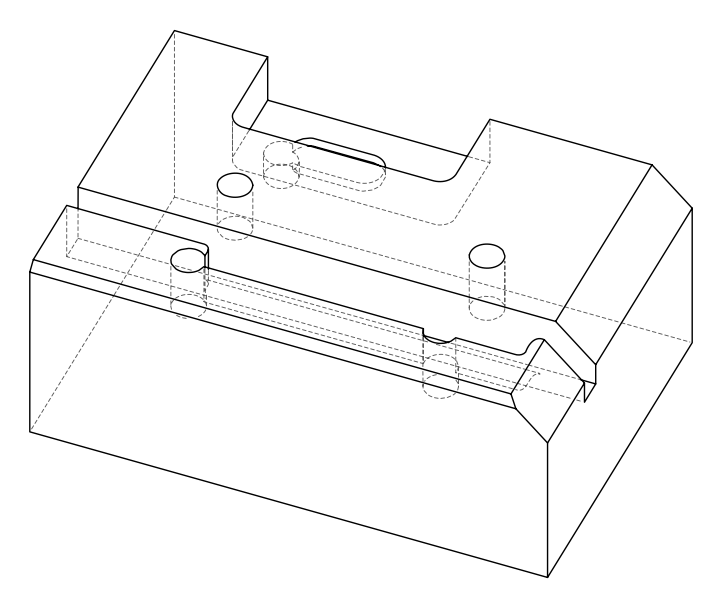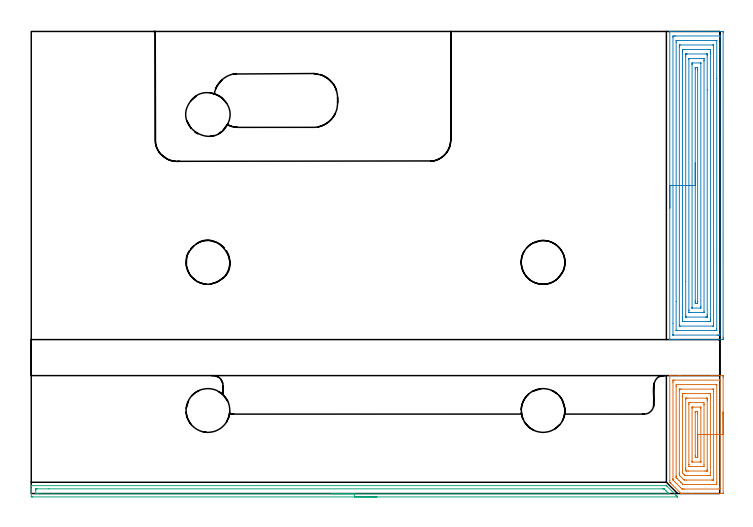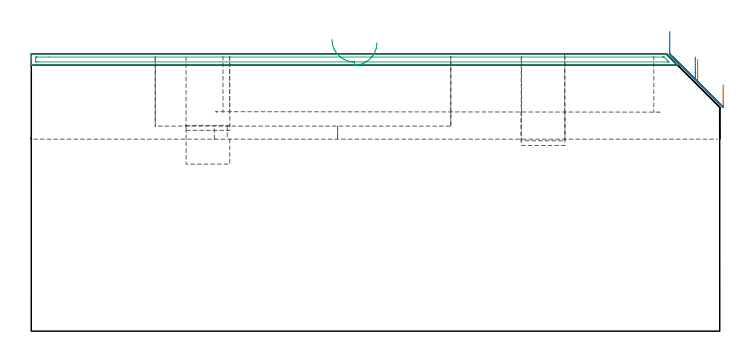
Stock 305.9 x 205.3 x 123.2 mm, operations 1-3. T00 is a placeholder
(PLAN: 14 operations, 7 tool changes, 154.8 min)
(1 AREA_MILL | FG_CHAMFER_SURFACE | UGT0205_001 | 4.03 min | 17022 mm3)
(2 AREA_MILL_1 | FG_CHAMFER_SURFACE_1 | UGT0205_001 | 10.15 min | 40128 mm3)
(3 AREA_MILL_2 | FG_CHAMFER_SURFACE_2 | UGT0205_001 | 4.74 min | 3551 mm3)
(4 MILL_OPEN_POCKET | POCKET_OPEN | NXT0201_009 | Follow Part, ap 2, ae 75% | 119.11 min | 418140 mm3)
(5 MILL_OPEN_POCKET_1 | POCKET_OPEN_1 | NXT0201_012 | Follow Part, ap 4, ae 75% | 1.21 min | 14611 mm3)
(6 MILL_SLOT | SLOT_PARTIAL_RECTANGULAR | NXT0201_012 | Follow Part, ap 4, ae 75% | 5.15 min | 39175 mm3)
(7 MILL_RECTANGULAR_SLOT | SLOT_RECTANGULAR | NXT0201_011 | Follow Part, ap 3, ae 75% | 6.76 min | 58748 mm3)
(8 MILL_BLIND_HOLE_FROM_SOLID_MATERIAL | STEP1POCKET | NXT0201_012 | Spiral | 0.52 min | 9652 mm3)
(9 MILL_BLIND_HOLE_FROM_SOLID_MATERIAL_1 | STEP1POCKET_1 | NXT0201_012 | Spiral | 0.59 min | 7385 mm3)
(10 MILL_BLIND_HOLE_FROM_SOLID_MATERIAL_2 | STEP1POCKET_2 | NXT0201_012 | Spiral | 0.46 min | 1780 mm3)
(11 MILL_BLIND_HOLE_FROM_SOLID_MATERIAL_3 | STEP1POCKET_3 | NXT0201_012 | Spiral | 0.52 min | 3749 mm3)
(12 SPOT_DRILL | STEP1POCKET_4 | NXT0321_9005460120000 | 0.06 min | 182 mm3)
(13 DRILL_BLIND_HOLE_INTO_CENTER | STEP1POCKET_4 | NXT0301_128 | 0.08 min | 1522 mm3)
(14 MILL_ROUGH_BLIND_HOLE_CONTOUR | STEP1POCKET_4 | NXT0201_009 | Spiral | 1.47 min | 2857 mm3)
(TOOL UGT0205_001 | Chamfer Mill 20 x 3 x 45 deg. | D20 FL50 Z2)
(TOOL NXT0201_009 | ENDMILL 8mm [2P460-0800-NA 1630] | D8 FL26 Z6)
(TOOL NXT0201_012 | ENDMILL 16mm [2P460-1600-NA 1630] | D16 FL38 Z6)
(TOOL NXT0201_011 | ENDMILL 12mm [2P460-1200-NA 1630] | D12 FL38 Z6)
(TOOL NXT0321_9005460120000 | NC Spot Drill, 142deg, 12mm, Carbide, Uncoated | D12 PA142 FL30 Z2)
(TOOL NXT0301_128 | Carbide Drill 12mm [861.1-1200-036A1-GP GC34] | D12 PA150 FL37.4 Z2)
(OP 1 AREA_MILL)
G17 G21 G94 G90
T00 M6
G54
G17 G0 G90 X307.4 Y36.2 S1061 M3
G43 Z133.2 H0
Z109.5
G94 G1 Y36.162 Z108.628 F250.
Y36.048 Z107.764
Y35.859 Z106.912
Y35.597 Z106.08
Y35.263 Z105.274
Y34.86 Z104.5
Y34.392 Z103.764
Y33.86 Z103.072
Y33.271 Z102.429
Y32.628 Z101.84
Y31.936 Z101.308
Y31.2 Z100.84
Y30.426 Z100.437
Y29.62 Z100.103
Y28.788 Z99.841
Y27.937 Z99.652
Y27.072 Z99.538
Y26.2 Z99.5
Y0.512
X307.394 Y0.043 Z99.503
X307.391 Y0.01 Z99.505
X307.351 Y0. Z99.545
X293.792 Z113.102
X293.05 Z113.849
X292.912 Z113.986
X289.093 Z117.805
X288.79 Z118.106
X288.7 Y0.01 Z118.196
X288.666 Y0.031 Z118.229
X284.12 Y4.579 Z122.778
X283.761 Y4.941 Z123.138
X283.707 Y4.999 Z123.192
X283.7 Y5.827 Z123.2
Y52.331
X283.705 Y52.39 Z123.192
X283.831 Y52.4 Z123.067
X287.775 Z119.124
X288.516 Z118.377
X302.491 Z104.405
X306.101 Z100.795
X306.472 Z100.424
X306.98 Y52.396 Z99.916
X307.391 Y52.391 Z99.505
X307.394 Y52.305 Z99.503
X307.399 Y51.888 Z99.501
X307.4 Y51.465 Z99.5
Y26.2
X305.986 Z100.914
Y3.17
X305.985 Y2.401 Z100.915
X305.983 Y2.284 Z100.917
X305.979 Y2.092 Z100.921
X305.966 Y2.01 Z100.934
X305.784 Y2.006 Z101.116
X305.502 Y2.001 Z101.398
X290.275 Z116.625
X289.674 Y2.003 Z117.226
X289.395 Y2.01 Z117.505
X289.134 Y2.028 Z117.766
X288.869 Y2.284 Z118.031
X288.516 Y2.634 Z118.384
X287.98 Y3.17 Z118.92
X286.208 Y4.941 Z120.692
X285.879 Y5.271 Z121.021
X285.326 Y5.827 Z121.574
X285.14 Y6.022 Z121.76
X285.121 Y6.048 Z121.779
X285.118 Y6.068 Z121.782
X285.116 Y6.116 Z121.784
X285.115 Y6.212 Z121.785
X285.114 Y6.597 Z121.786
Y49.23
X285.115 Y49.999 Z121.785
X285.117 Y50.116 Z121.783
X285.121 Y50.308 Z121.779
X285.133 Y50.39 Z121.767
X285.315 Y50.394 Z121.585
X285.598 Y50.399 Z121.302
X305.82 Z101.08
X305.927 Y50.395 Z100.973
X305.969 Y50.39 Z100.931
X305.979 Y50.387 Z100.921
X305.981 Y50.371 Z100.919
X305.984 Y50.325 Z100.916
X305.986 Y50.232 Z100.914
Y50.116
Y26.2
X304.572 Z102.328
X304.571 Y4.941 Z102.329
X304.57 Y4.711 Z102.33
X304.564 Y4.055 Z102.336
X304.556 Y4.01 Z102.344
X304.452 Y4.003 Z102.448
X304.397 Y4. Z102.503
X290.328 Y4.001 Z116.572
X290.275 Y4.004 Z116.625
X289.556 Y4.055 Z117.344
X289.395 Y4.211 Z117.505
X288.658 Y4.941 Z118.242
X288.516 Y5.083 Z118.384
X287.772 Y5.827 Z119.128
X286.887 Y6.713 Z120.013
X286.758 Y6.844 Z120.142
X286.574 Y7.037 Z120.326
X286.535 Y7.094 Z120.365
X286.532 Y7.213 Z120.368
X286.53 Y7.367 Z120.37
X286.529 Y7.598 Z120.371
X286.528 Y7.83 Z120.372
X286.529 Y47.459 Z120.371
X286.53 Y47.689 Z120.37
X286.536 Y48.345 Z120.364
X286.544 Y48.39 Z120.356
X286.648 Y48.397 Z120.252
X286.703 Y48.4 Z120.197
X304.342 Z102.558
X304.397 Y48.399 Z102.503
X304.507 Y48.393 Z102.393
X304.566 Y48.388 Z102.334
X304.568 Y48.376 Z102.332
X304.57 Y48.345 Z102.33
X304.571 Y48.114 Z102.329
X304.572 Y26.2 Z102.328
X303.157 Z103.743
Y6.713
X303.156 Y6.136 Z103.744
X303.153 Y6.053 Z103.747
X303.151 Y6.011 Z103.749
X303.114 Y6.008 Z103.786
X302.937 Y6.003 Z103.963
X302.584 Y6. Z104.316
X302.412 Z104.488
X290.981 Y6.001 Z115.919
X290.275 Y6.013 Z116.625
X290.075 Y6.028 Z116.825
X289.395 Y6.657 Z117.505
X289.337 Y6.713 Z117.563
X288.516 Y7.534 Z118.384
X288.454 Y7.598 Z118.446
X287.95 Y8.169 Z118.95
X287.947 Y8.484 Z118.953
X287.943 Y9.062 Z118.957
Y45.687
X287.944 Y46.264 Z118.956
X287.947 Y46.347 Z118.953
X287.949 Y46.389 Z118.951
X287.986 Y46.392 Z118.914
X288.163 Y46.397 Z118.737
X288.516 Y46.4 Z118.384
X288.688 Z118.212
X302.756 Z104.144
X302.992 Y46.395 Z103.908
X303.11 Y46.39 Z103.79
X303.151 Y46.379 Z103.749
X303.152 Y46.346 Z103.748
X303.156 Y45.996 Z103.744
X303.157 Y45.687 Z103.743
Y45.109
Y26.2
X301.743 Z105.157
Y9.37
X301.741 Y8.484 Z105.159
X301.74 Y8.449 Z105.16
X301.705 Y8.01 Z105.195
X301.303 Y8.003 Z105.597
X300.825 Y8.001 Z106.075
X300.427 Y8. Z106.473
X291.634 Z115.266
X291.154 Y8.003 Z115.746
X290.746 Y8.009 Z116.154
X290.509 Y8.026 Z116.391
X290.275 Y8.242 Z116.625
X290.021 Y8.484 Z116.879
X289.395 Y9.115 Z117.505
X289.363 Y9.37 Z117.537
X289.36 Y9.406 Z117.54
X289.357 Y10.256 Z117.543
Y10.295
Y43.03
X289.359 Y43.916 Z117.541
X289.36 Y43.951 Z117.54
X289.395 Y44.39 Z117.505
X289.797 Y44.397 Z117.103
X290.275 Y44.399 Z116.625
X290.673 Y44.4 Z116.227
X300.825 Y44.399 Z106.075
X301.226 Y44.398 Z105.674
X301.705 Y44.39 Z105.195
X301.74 Y43.916 Z105.16
X301.741 Y43.879 Z105.159
X301.743 Y43.03 Z105.157
Y26.2
X300.329 Z106.571
X300.328 Y10.756 Z106.572
X300.326 Y10.256 Z106.574
X300.324 Y10.064 Z106.576
X300.322 Y10.023 Z106.578
X300.284 Y10.01 Z106.616
X300.196 Y10.004 Z106.704
X299.946 Y10.001 Z106.954
X299.321 Y10. Z107.579
X292.033 Y10.001 Z114.867
X291.404 Y10.003 Z115.496
X291.154 Y10.01 Z115.746
X290.927 Y10.035 Z115.973
X290.812 Y10.147 Z116.088
X290.785 Y10.175 Z116.115
X290.778 Y10.203 Z116.122
X290.776 Y10.256 Z116.124
X290.772 Y10.64 Z116.128
X290.771 Y11.142 Z116.129
Y11.527
X290.772 Y41.644 Z116.128
X290.774 Y42.144 Z116.126
X290.776 Y42.336 Z116.124
X290.778 Y42.377 Z116.122
X290.816 Y42.39 Z116.084
X290.904 Y42.396 Z115.996
X291.154 Y42.399 Z115.746
X291.779 Y42.4 Z115.121
X299.946 Y42.399 Z106.954
X300.2 Y42.397 Z106.7
X300.272 Y42.394 Z106.628
X300.313 Y42.39 Z106.587
X300.322 Y42.372 Z106.578
X300.325 Y42.273 Z106.575
X300.327 Y42.144 Z106.573
X300.329 Y41.759 Z106.571
Y41.258
Y26.2
X298.915 Z107.985
X298.914 Y12.913 Z107.986
X298.911 Y12.185 Z107.989
X298.908 Y12.027 Z107.992
X298.214 Y12.001 Z108.686
X298.188 Y12. Z108.712
X292.912 Y12.001 Z113.988
X292.192 Y12.027 Z114.708
X292.186 Y12.759 Z114.714
Y12.913
Y39.487
X292.189 Y40.215 Z114.711
X292.192 Y40.373 Z114.708
X292.886 Y40.399 Z114.014
X292.912 Y40.4 Z113.988
X298.188 Y40.399 Z108.712
X298.908 Y40.373 Z107.992
X298.914 Y39.641 Z107.986
Y39.487
X298.915 Y26.2 Z107.985
X297.5 Z109.4
Y14.298
Y14.169
X297.497 Y14.066 Z109.403
X297.493 Y14.009 Z109.407
X297.478 Y14.006 Z109.422
X297.308 Y14.002 Z109.592
X297.109 Y14. Z109.791
X293.695 Y14.001 Z113.205
X293.635 Y14.005 Z113.265
X293.608 Y14.009 Z113.292
X293.605 Y14.105 Z113.295
X293.6 Y14.491 Z113.3
Y37.715
Y38.102
Y38.231
X293.603 Y38.334 Z113.297
X293.607 Y38.391 Z113.293
X293.622 Y38.394 Z113.278
X293.792 Y38.398 Z113.108
X293.991 Y38.4 Z112.909
X297.406 Y38.399 Z109.494
X297.465 Y38.395 Z109.435
X297.492 Y38.391 Z109.408
X297.495 Y38.295 Z109.405
X297.5 Y37.909 Z109.4
Y26.2
X296.086 Z110.814
Y16.186
X296.084 Y16.051 Z110.816
X296.082 Y16.019 Z110.818
X296.08 Y16.01 Z110.82
X296.067 Y16.007 Z110.833
X296.001 Y16.002 Z110.899
X295.55 Z111.35
X295.12 Y16.004 Z111.78
X295.03 Y16.01 Z111.87
X295.021 Y16.104 Z111.879
X295.017 Y16.456 Z111.883
X295.014 Y16.996 Z111.886
Y36.214
X295.016 Y36.349 Z111.884
X295.018 Y36.381 Z111.882
X295.02 Y36.39 Z111.88
X295.033 Y36.393 Z111.867
X295.099 Y36.398 Z111.801
X295.55 Z111.35
X295.98 Y36.396 Z110.92
X296.07 Y36.39 Z110.83
X296.079 Y36.296 Z110.821
X296.083 Y35.944 Z110.817
X296.086 Y35.404 Z110.814
Y26.2
Y25.328 Z110.852
Y24.464 Z110.966
Y23.612 Z111.155
Y22.78 Z111.417
Y21.974 Z111.751
Y21.2 Z112.154
Y20.464 Z112.622
Y19.772 Z113.153
Y19.129 Z113.743
Y18.54 Z114.386
Y18.009 Z115.078
Y17.54 Z115.814
Y17.137 Z116.588
Y16.803 Z117.394
Y16.541 Z118.226
Y16.352 Z119.077
Y16.238 Z119.942
Y16.2 Z120.814
G0 Z133.2
M5
M2
(OP 2 AREA_MILL_1)
G17 G21 G94 G90
T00 M6
G54
G17 G0 G90 X283.7 Y126.85 S1061 M3
G43 Z133.2 H0
G94 G1 Y126.888 Z132.328 F250.
Y127.002 Z131.463
Y127.191 Z130.612
Y127.453 Z129.78
Y127.787 Z128.974
Y128.19 Z128.2
Y128.658 Z127.464
Y129.19 Z126.772
Y129.779 Z126.129
Y130.422 Z125.539
Y131.114 Z125.008
Y131.85 Z124.54
Y132.624 Z124.137
Y133.43 Z123.803
Y134.262 Z123.541
Y135.114 Z123.352
Y135.978 Z123.238
Y136.85 Z123.2
Y205.138
X283.706 Y205.29 Z123.193
X284.005 Y205.3 Z122.894
X284.361 Z122.538
X284.999 Z121.895
X286.198 Z120.699
X286.758 Z120.136
X295.56 Z111.337
X306.98 Z99.917
X307.263 Y205.297 Z99.634
X307.392 Y205.29 Z99.505
X307.399 Y205.159 Z99.499
X307.4 Y204.692 Z99.5
Y69.474
X307.399 Y69.008 Z99.501
X307.395 Y68.586 Z99.503
X307.392 Y68.41 Z99.506
X306.98 Y68.4 Z99.917
X287.357 Z119.538
X286.758 Z120.136
X286.198 Z120.699
X285.879 Z121.017
X285.318 Z121.578
X284.999 Z121.895
X284.005 Z122.895
X283.789 Y68.405 Z123.111
X283.707 Y68.41 Z123.193
X283.7 Y68.562 Z123.2
Y136.85
X285.114 Z121.786
X285.115 Y202.789 Z121.785
X285.116 Y202.906 Z121.784
X285.121 Y203.285 Z121.779
X285.495 Y203.295 Z121.405
X285.879 Y203.298 Z121.021
X286.37 Y203.3 Z120.53
X305.904 Y203.299 Z100.996
X305.933 Y203.297 Z100.967
X305.963 Y203.292 Z100.937
X305.979 Y203.287 Z100.921
X305.98 Y203.264 Z100.92
X305.985 Y203.024 Z100.915
X305.986 Y198.058 Z100.914
X305.985 Y70.911 Z100.915
X305.984 Y70.794 Z100.916
X305.979 Y70.415 Z100.921
X305.605 Y70.404 Z101.295
X305.221 Y70.402 Z101.679
X304.73 Y70.4 Z102.17
X285.196 Y70.401 Z121.704
X285.167 Y70.403 Z121.733
X285.137 Y70.408 Z121.763
X285.121 Y70.413 Z121.779
X285.12 Y70.436 Z121.78
X285.115 Y70.676 Z121.785
X285.114 Y75.65 Z121.786
Y136.85
X286.529 Z120.371
Y200.461
X286.531 Y201.121 Z120.369
X286.533 Y201.237 Z120.367
X286.535 Y201.286 Z120.365
X286.588 Y201.294 Z120.312
X286.758 Y201.297 Z120.142
X287.461 Y201.3 Z119.439
X287.637 Z119.263
X304.166 Z102.734
X304.342 Y201.297 Z102.558
X304.518 Y201.292 Z102.382
X304.563 Y201.29 Z102.337
X304.566 Y201.259 Z102.334
X304.569 Y201.199 Z102.331
X304.571 Y201.121 Z102.329
X304.572 Y184.384 Z102.328
X304.571 Y73.239 Z102.329
X304.569 Y72.579 Z102.331
X304.567 Y72.463 Z102.333
X304.565 Y72.414 Z102.335
X304.512 Y72.406 Z102.388
X304.342 Y72.403 Z102.558
X303.639 Y72.4 Z103.261
X303.463 Z103.437
X286.934 Z119.966
X286.758 Y72.403 Z120.142
X286.582 Y72.408 Z120.318
X286.538 Y72.41 Z120.362
X286.534 Y72.441 Z120.366
X286.531 Y72.501 Z120.369
X286.529 Y72.579 Z120.371
X286.528 Y85.355 Z120.372
X286.529 Y136.85 Z120.371
X287.943 Z118.957
Y198.443
X287.945 Y199.023 Z118.955
X287.948 Y199.219 Z118.952
X287.949 Y199.282 Z118.951
X287.99 Y199.29 Z118.91
X288.094 Y199.293 Z118.806
X288.516 Y199.3 Z118.384
X302.619 Z104.281
X303.008 Y199.296 Z103.892
X303.105 Y199.293 Z103.795
X303.147 Y199.29 Z103.753
X303.15 Y199.26 Z103.75
X303.153 Y199.171 Z103.747
X303.157 Y198.754 Z103.743
Y75.257
X303.155 Y74.677 Z103.745
X303.152 Y74.481 Z103.748
X303.151 Y74.419 Z103.749
X303.111 Y74.41 Z103.789
X303.006 Y74.407 Z103.894
X302.584 Y74.4 Z104.316
X288.481 Z118.419
X288.092 Y74.404 Z118.808
X287.996 Y74.407 Z118.904
X287.953 Y74.41 Z118.947
X287.95 Y74.44 Z118.95
X287.947 Y74.529 Z118.953
X287.943 Y74.946 Z118.957
Y136.85
X289.357 Z117.543
Y195.765
X289.358 Y196.658 Z117.542
X289.359 Y196.695 Z117.541
X289.396 Y197.29 Z117.504
X289.645 Y197.297 Z117.255
X290.275 Y197.299 Z116.625
X290.522 Y197.3 Z116.378
X301.073 Y197.299 Z105.827
X301.705 Y197.29 Z105.195
X301.741 Y196.658 Z105.159
X301.742 Y196.62 Z105.158
X301.743 Y195.765 Z105.157
Y77.935
X301.742 Y77.042 Z105.158
X301.741 Y77.005 Z105.159
X301.705 Y76.41 Z105.195
X301.455 Y76.403 Z105.445
X300.825 Y76.4 Z106.075
X300.579 Z106.321
X290.027 Y76.401 Z116.873
X289.396 Y76.41 Z117.504
X289.359 Y77.042 Z117.541
X289.358 Y77.08 Z117.542
X289.357 Y77.935 Z117.543
Y136.85
X290.771 Z116.129
Y194.368
X290.773 Y194.873 Z116.127
X290.776 Y195.256 Z116.124
X290.778 Y195.281 Z116.122
X290.788 Y195.29 Z116.112
X290.838 Y195.294 Z116.062
X290.943 Y195.298 Z115.957
X291.154 Y195.299 Z115.746
X291.612 Y195.3 Z115.288
X300.086 Y195.299 Z106.814
X300.199 Y195.297 Z106.701
X300.273 Y195.294 Z106.627
X300.313 Y195.29 Z106.587
X300.322 Y195.259 Z106.578
X300.326 Y194.873 Z106.574
X300.328 Y194.485 Z106.572
X300.329 Y179.357 Z106.571
Y79.332
X300.327 Y78.827 Z106.573
X300.324 Y78.444 Z106.576
X300.322 Y78.419 Z106.578
X300.312 Y78.41 Z106.588
X300.262 Y78.406 Z106.638
X300.157 Y78.402 Z106.743
X299.946 Y78.401 Z106.954
X299.488 Y78.4 Z107.412
X291.014 Y78.401 Z115.886
X290.901 Y78.403 Z115.999
X290.827 Y78.406 Z116.073
X290.787 Y78.41 Z116.113
X290.778 Y78.441 Z116.122
X290.774 Y78.827 Z116.126
X290.772 Y79.215 Z116.128
X290.771 Y94.294 Z116.129
Y136.85
X292.185 Z114.715
X292.186 Y192.932 Z114.714
X292.187 Y193.087 Z114.713
X292.191 Y193.27 Z114.709
X292.192 Y193.285 Z114.708
X292.242 Y193.29 Z114.658
X292.354 Y193.296 Z114.546
X292.493 Y193.299 Z114.407
X298.188 Y193.3 Z108.712
X298.859 Y193.298 Z108.041
X298.892 Y193.294 Z108.008
X298.9 Y193.292 Z108.
X298.908 Y193.249 Z107.992
X298.91 Y193.087 Z107.99
X298.914 Y192.349 Z107.986
X298.915 Y192.195 Z107.985
X298.914 Y80.768 Z107.986
X298.913 Y80.613 Z107.987
X298.91 Y80.43 Z107.99
X298.909 Y80.415 Z107.991
X298.858 Y80.41 Z108.042
X298.747 Y80.404 Z108.154
X298.607 Y80.401 Z108.293
X292.912 Y80.4 Z113.988
X292.241 Y80.402 Z114.659
X292.208 Y80.406 Z114.692
X292.2 Y80.408 Z114.7
X292.192 Y80.451 Z114.708
X292.19 Y80.613 Z114.71
X292.186 Y81.351 Z114.714
X292.185 Y81.505 Z114.715
Y136.85
X293.6 Z113.3
Y190.604
X293.601 Y190.799 Z113.299
X293.605 Y191.189 Z113.295
X293.607 Y191.291 Z113.293
X293.628 Y191.294 Z113.272
X293.682 Y191.298 Z113.218
X293.792 Y191.3 Z113.108
X297.308 Z109.592
X297.418 Y191.298 Z109.482
X297.472 Y191.294 Z109.428
X297.493 Y191.29 Z109.407
X297.496 Y191.278 Z109.404
X297.5 Y191.231 Z109.4
Y191.215
Y83.096
X297.499 Y82.901 Z109.401
X297.495 Y82.511 Z109.405
X297.493 Y82.409 Z109.407
X297.472 Y82.406 Z109.428
X297.418 Y82.402 Z109.482
X297.308 Y82.4 Z109.592
X293.792 Z113.108
X293.682 Y82.402 Z113.218
X293.629 Y82.406 Z113.271
X293.607 Y82.41 Z113.293
X293.604 Y82.422 Z113.296
X293.6 Y82.469 Z113.3
Y82.485
Y136.85
X295.014 Z111.886
Y188.624
X295.015 Y189.167 Z111.885
X295.018 Y189.246 Z111.882
X295.02 Y189.285 Z111.88
X295.051 Y189.29 Z111.849
X295.217 Y189.295 Z111.683
X295.55 Y189.299 Z111.35
X295.764 Y189.3 Z111.136
X295.953 Y189.295 Z110.947
X296.047 Y189.29 Z110.853
X296.08 Y189.283 Z110.82
X296.081 Y189.257 Z110.819
X296.085 Y188.973 Z110.815
X296.086 Y188.624 Z110.814
Y188.079
Y85.076
X296.085 Y84.533 Z110.815
X296.082 Y84.454 Z110.818
X296.08 Y84.415 Z110.82
X296.049 Y84.41 Z110.851
X295.883 Y84.405 Z111.017
X295.55 Y84.401 Z111.35
X295.336 Y84.4 Z111.564
X295.147 Y84.405 Z111.753
X295.053 Y84.41 Z111.847
X295.02 Y84.417 Z111.88
X295.019 Y84.443 Z111.881
X295.015 Y84.727 Z111.885
X295.014 Y85.076 Z111.886
Y85.621
Y136.85
Y137.722 Z111.924
Y138.586 Z112.038
Y139.438 Z112.227
Y140.27 Z112.489
Y141.076 Z112.823
Y141.85 Z113.226
Y142.586 Z113.695
Y143.278 Z114.226
Y143.921 Z114.815
Y144.51 Z115.458
Y145.042 Z116.15
Y145.51 Z116.886
Y145.913 Z117.66
Y146.247 Z118.466
Y146.509 Z119.298
Y146.698 Z120.15
Y146.812 Z121.015
Y146.85 Z121.886
G0 Z133.2
M5
M2
(OP 3 AREA_MILL_2)
G17 G21 G94 G90
T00 M6
G54
G17 G0 G90 X153.6 Y-1.5 S1061 M3
G43 Z133.2 H0
Z128.2
G94 G1 X153.562 Z127.328 F250.
X153.448 Z126.464
X153.259 Z125.612
X152.997 Z124.78
X152.663 Z123.974
X152.26 Z123.2
X151.792 Z122.464
X151.26 Z121.772
X150.671 Z121.129
X150.028 Z120.54
X149.336 Z120.008
X148.6 Z119.54
X147.826 Z119.137
X147.02 Z118.803
X146.188 Z118.541
X145.336 Z118.352
X144.472 Z118.238
X143.6 Z118.2
X0.622
X0.297 Y-1.497 Z118.201
X0.01 Y-1.493 Z118.203
X0. Y-1.18 Z118.516
Y0.564 Z120.258
Y1.095 Z120.791
Y1.436 Z121.132
Y1.967 Z121.663
Y2.308 Z122.003
Y3.25 Z122.949
X0.004 Y3.377 Z123.069
X0.01 Y3.497 Z123.188
X0.175 Y3.5 Z123.2
X282.11
X282.194 Y3.496 Z123.19
X282.237 Y3.461 Z123.157
X282.426 Y3.274 Z122.973
X286.446 Y-0.744 Z118.952
X286.578 Y-0.877 Z118.821
X286.744 Y-1.043 Z118.654
X286.882 Y-1.18 Z118.515
X287.025 Y-1.324 Z118.374
X287.177 Y-1.476 Z118.221
X287.188 Y-1.496 Z118.201
Y-1.499 Z118.199
X287.129 Y-1.5 Z118.2
X287.025
X143.6
Y-0.086 Z119.614
X3.075
X2.409 Y-0.084 Z119.616
X2.178 Y-0.083 Z119.617
X2.056 Y-0.079 Z119.621
X2.009 Y-0.072 Z119.628
X2.007 Y-0.046 Z119.654
X2.002 Y0.089 Z119.789
X2. Y1.436 Z121.136
X2.001 Y1.834 Z121.534
X2.005 Y1.968 Z121.668
X2.01 Y2.069 Z121.769
X2.077 Y2.079 Z121.779
X2.409 Y2.083 Z121.783
X2.638 Y2.085 Z121.785
X7.855 Y2.086 Z121.786
X280.551
X280.884 Y2.084 Z121.784
X281.05 Y2.081 Z121.781
X281.131 Y2.079 Z121.779
X281.17 Y2.069 Z121.769
X281.217 Y2.028 Z121.728
X281.813 Y1.436 Z121.136
X282.11 Y1.14 Z120.84
X282.686 Y0.564 Z120.264
X283.004 Y0.245 Z119.945
X283.291 Y-0.051 Z119.649
X283.316 Y-0.078 Z119.622
X283.289 Y-0.08 Z119.62
X283.195 Y-0.083 Z119.617
X283.004 Y-0.085 Z119.615
X282.776 Y-0.086 Z119.614
X143.6
X142.728 Z119.652
X141.864 Z119.766
X141.012 Z119.955
X140.18 Z120.217
X139.374 Z120.551
X138.6 Z120.954
X137.864 Z121.423
X137.172 Z121.954
X136.529 Z122.543
X135.94 Z123.186
X135.408 Z123.878
X134.94 Z124.614
X134.537 Z125.388
X134.203 Z126.194
X133.941 Z127.026
X133.752 Z127.878
X133.638 Z128.743
X133.6 Z129.614
G0 Z133.2
M5
M2
